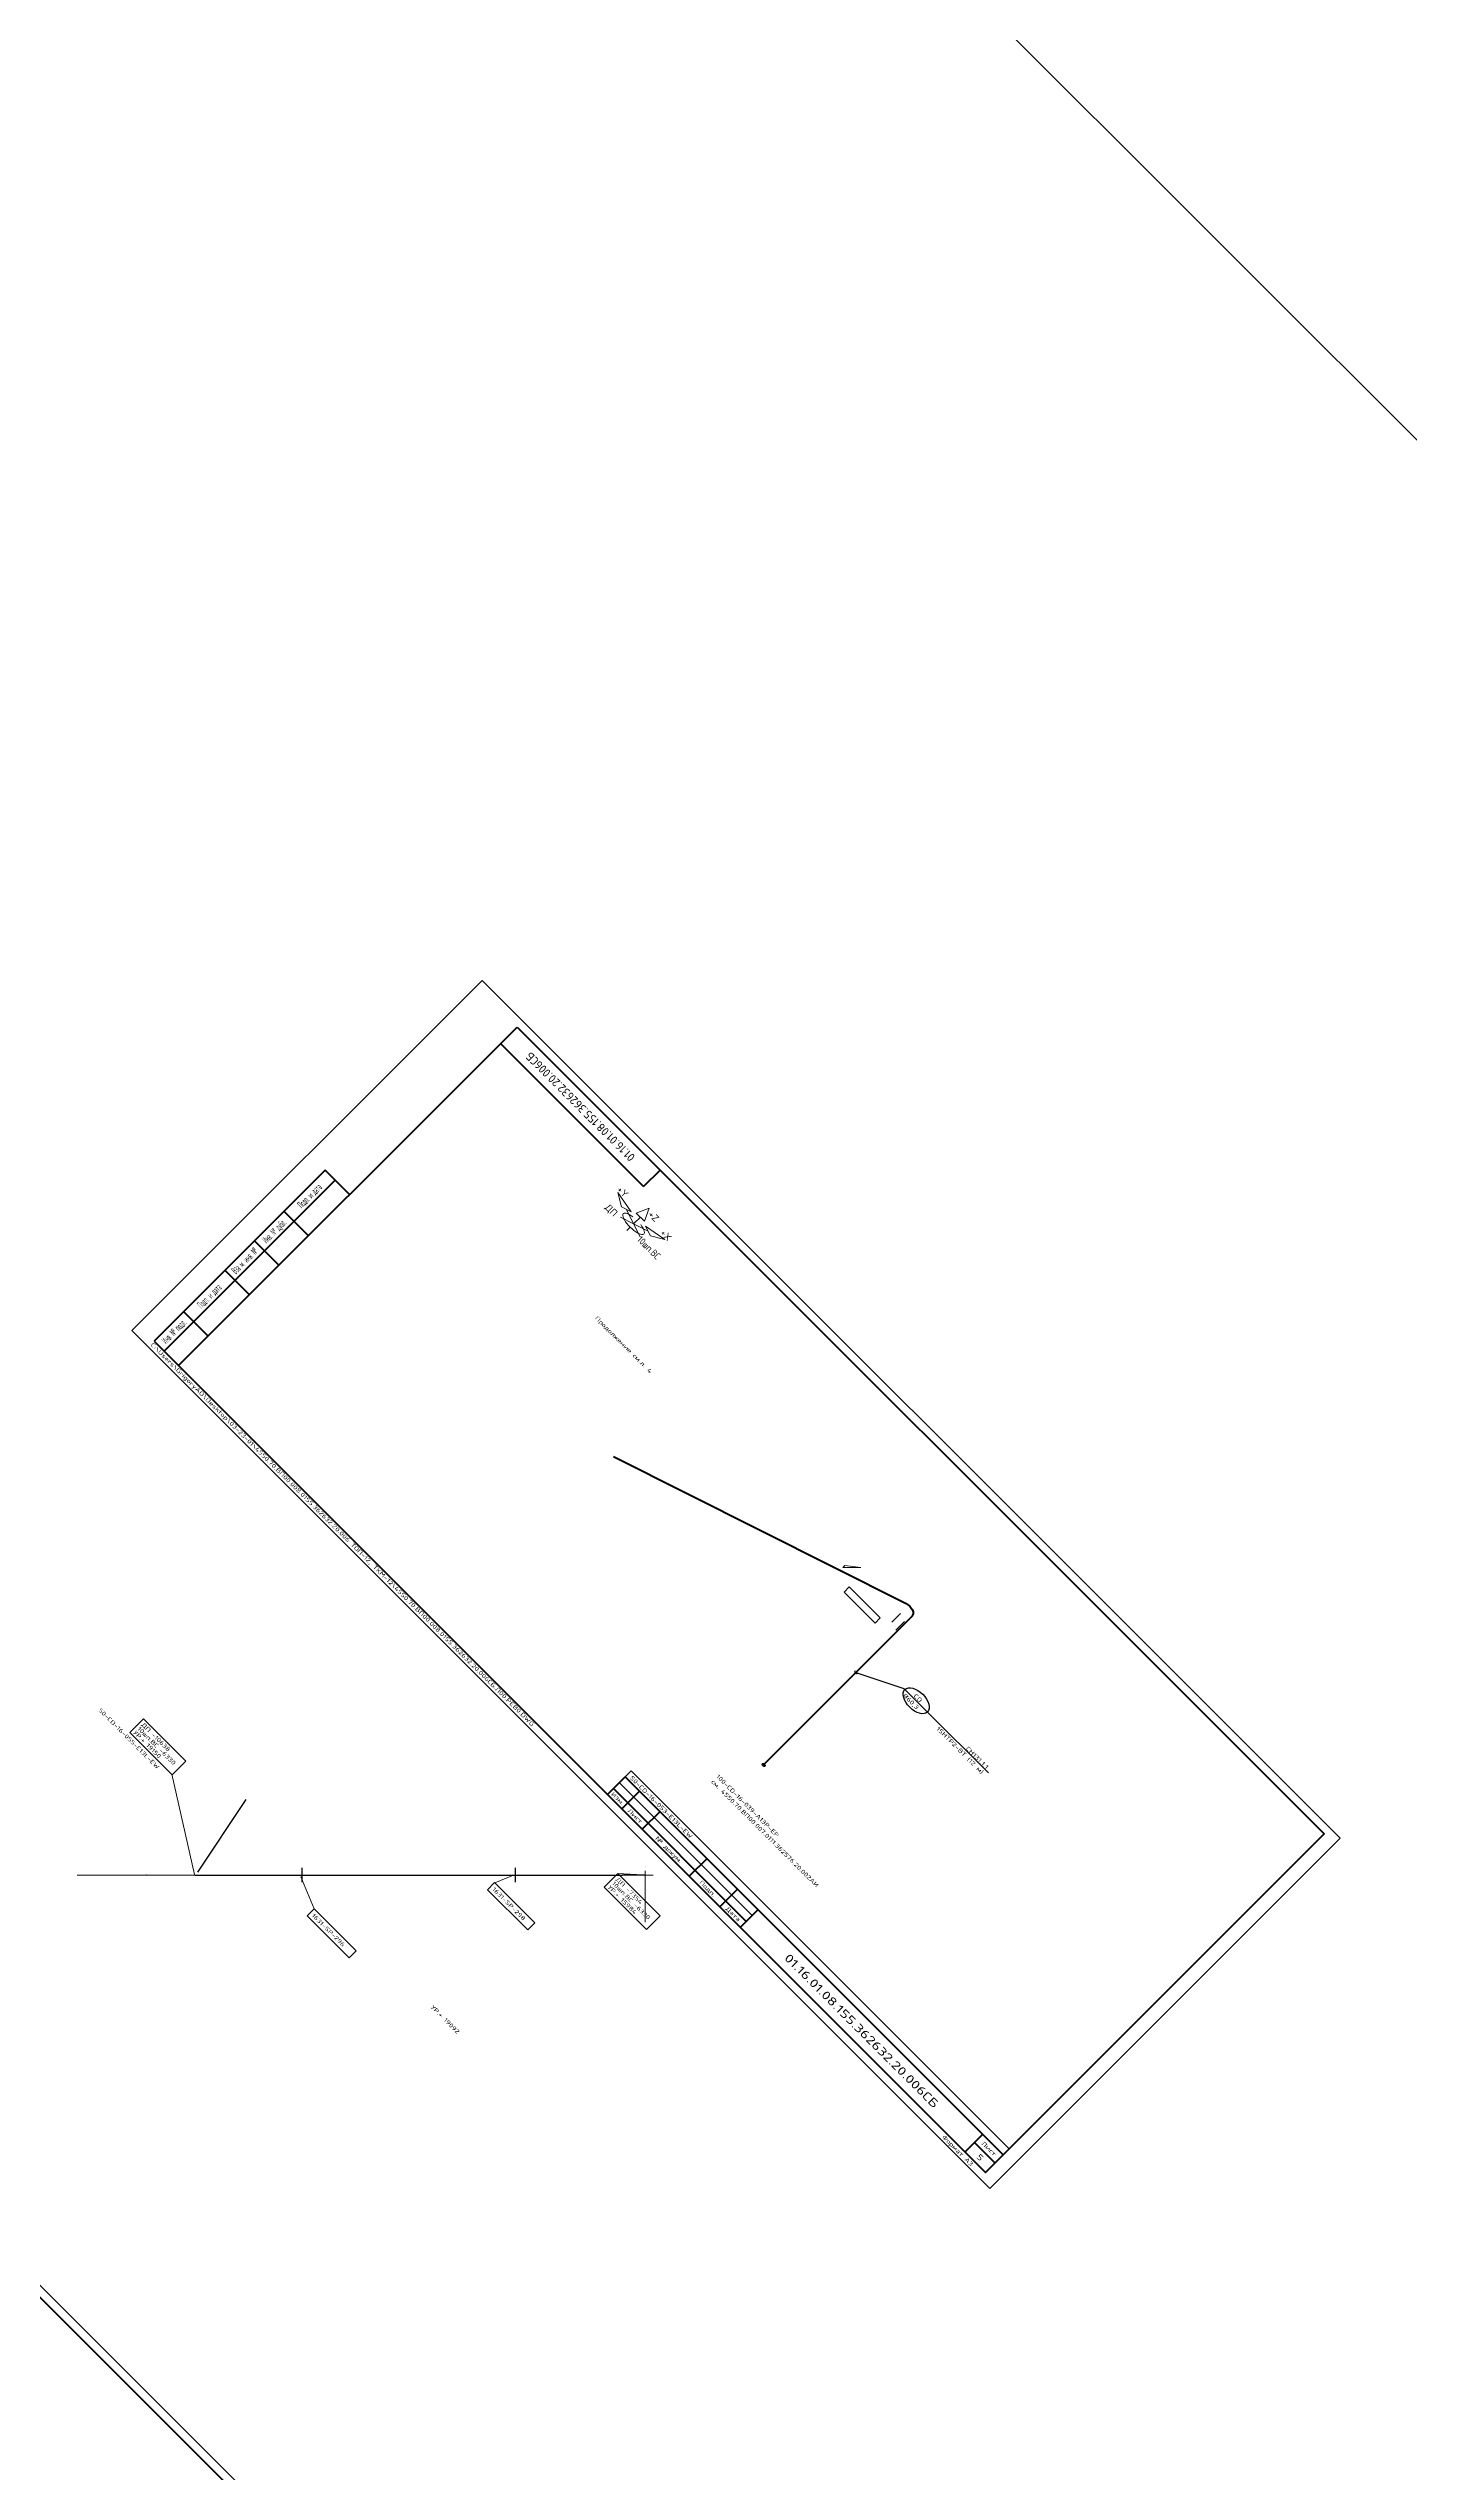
# Model space of a CAD drawing. Header units: millimetres. Extents: x -1501 to 8157, y -8271 to 1386.
# Drawn here: x 888 to 1358, y -1254 to -415 of the extents above; entities that cross this region are included whole.
import ezdxf
from ezdxf import colors
from ezdxf.entities.mleader import LeaderData, LeaderLine
from ezdxf.enums import TextEntityAlignment as Align
from ezdxf.math import Vec2, Vec3

# ---------------------------------------------------------------- set-up
doc = ezdxf.new("R2010")
doc.units = ezdxf.units.MM
doc.header["$MEASUREMENT"] = 0
for name, color, linetype, lineweight in [('--TEXT--', 7, 'Continuous', 25), ('OFORMLENIE', 7, 'Continuous', 25), ('подложка', 253, 'Continuous', 13), ('СН', 1, 'Continuous', 50)]:
    doc.layers.add(name, color=color, linetype=linetype, lineweight=lineweight)
doc.layers.add('непечат', color=2, linetype='Continuous', plot=False)
doc.layers.add('Построение', color=7, linetype='Continuous')
doc.styles.add('GOST 2.304', font='CS_Gost2304.shx')
doc.styles.add('GOST_2.304', font='CS_Gost2304.shx', dxfattribs={"height": 2.5})
doc.styles.add('GOST_2.304_07', font='CS_Gost2304.shx', dxfattribs={"width": 0.7})
doc.styles.add('GOST_2.304_09', font='CS_Gost2304.shx', dxfattribs={"width": 0.9})
doc.styles.add('Style-CS_Gost2304', font='CS_Gost2304.shx')
doc.styles.add('TNR_30', font='times.ttf', dxfattribs={"height": 3})

# ---------------------------------------------------------------- blocks, each defined once
blk = doc.blocks.new('TerminatorOpen_0.4')
at = {"color": 0, "linetype": 'ByBlock', "lineweight": -2}
for q in [(-1, 0.2), (-1, 0), (-1, -0.2)]:
    blk.add_line((0, 0), q, dxfattribs=at)
blk = doc.blocks.new('*U13')
at = {"layer": 'СН'}
blk.add_hatch(color=256, dxfattribs=at).paths.add_polyline_path([(0.5, 0, 1), (-0.5, 0, 1)])
blk.add_circle((0, 0), 0.5, dxfattribs=at)
blk = doc.blocks.new('_DotSmall')
at = {"color": 0, "linetype": 'ByBlock', "const_width": 0.5}
blk.add_lwpolyline([(-0.0625, 0, 1), (0.0625, 0, 1)], format="xyb", close=True, dxfattribs=at)
blk = doc.blocks.new('*U21')
at = {"color": 0, "linetype": 'ByBlock', "lineweight": -2}
blk.add_lwpolyline([(420, 297), (0, 297), (0, 0), (420, 0)], close=True, dxfattribs=at)
at = {"color": 0, "linetype": 'ByBlock', "lineweight": 50}
blk.add_lwpolyline([(20, 292), (415, 292), (415, 5), (20, 5)], close=True, dxfattribs=at)
at = {"color": 0, "linetype": 'ByBlock', "lineweight": -2, "style": 'GOST_2.304'}
blk.add_text('Формат А3', height=2.5, dxfattribs=at).set_placement((410, 2.5), align=Align.MIDDLE_RIGHT)
at = {"color": 0, "linetype": 'ByBlock', "lineweight": -2, "insert": (8, 2.5), "char_height": 2.5, "attachment_point": 4, "style": 'GOST_2.304'}
blk.add_mtext('C:\\\\Users\\\\GrigoryAO\\\\Desktop\\\\03-23-01\\\\4550.70.ВП00.008.0155.362632.20.006 ТОП-12, ТКМ-12\\\\4550.70.ВП00.008.0155.362632.20.006СБ.Л00.РЕВ0.DWG', dxfattribs=at)
at = {"color": 0, "linetype": 'ByBlock', "lineweight": -2, "style": 'TNR_30'}
blk.add_attdef('ВЕРХНИЙ_НОМЕР_ЛИСТА', text='', height=3, dxfattribs=at).set_placement((410, 287), align=Align.MIDDLE_CENTER)
blk = doc.blocks.new('ST_Left')
at = {"color": 0, "linetype": 'ByBlock', "lineweight": 50}
for p, q in [((8, 150), (8, 5)), ((20, 150), (8, 150)), ((13, 5), (13, 150)), ((8, 115), (20, 115)), ((8, 90), (20, 90)), ((20, 65), (8, 65)), ((20, 30), (8, 30)), ((8, 5), (20, 5))]:
    blk.add_line(p, q, dxfattribs=at)
at = {"color": 0, "linetype": 'ByBlock', "lineweight": -2, "style": 'GOST_2.304'}
for s, p in [('Подп. и дата', (10.5, 132.5)), ('Инв. № дубл.', (10.5, 102.5)), ('Вза м. инв. №', (10.5, 77.5)), ('Подп. и дата', (10.5, 47.5)), ('Инв. № подл.', (10.5, 17.5))]:
    blk.add_text(s, height=2.5, rotation=90, dxfattribs=at).set_placement(p, align=Align.MIDDLE_CENTER)
at = {"color": 0, "linetype": 'ByBlock', "lineweight": -2, "style": 'GOST_2.304', "flags": 8}
for tag, p in [('ДУБЛ_ДАТА', (16.5, 141.25)), ('НОМЕР_ДУБЛ', (16.5, 102.5)), ('ВЗАМ_ИНВ', (16.5, 77.5)), ('ИНВ_ДАТА', (16.5, 56.25)), ('ИНВ_НОМЕР', (16.5, 17.5))]:
    blk.add_attdef(tag, text='', height=2.5, rotation=90, dxfattribs=at).set_placement(p, align=Align.MIDDLE_CENTER)
blk = doc.blocks.new('ST_2a_dyn')
at = {"color": 0, "linetype": 'ByBlock', "lineweight": 50, "extrusion": (0, 1, 0)}
for p, q in [((-185, 15), (0, 15)), ((-185, 5), (-120, 5)), ((-185, 0), (0, 0)), ((-10, 8), (0, 8))]:
    blk.add_line(p, q, dxfattribs=at)
at = {"color": 0, "linetype": 'ByBlock', "lineweight": 50, "extrusion": (1, 0, 0)}
for p, q in [((-185, 0), (-185, 15)), ((-178, 15), (-178, 0)), ((-168, 15), (-168, 0)), ((-145, 15), (-145, 0)), ((-130, 15), (-130, 0)), ((-120, 0), (-120, 15)), ((-10, 0), (-10, 15))]:
    blk.add_line(p, q, dxfattribs=at)
at = {"color": 0, "linetype": 'ByBlock', "lineweight": -2, "extrusion": (0, 1, 0)}
blk.add_line((-185, 10), (-120, 10), dxfattribs=at)
at = {"color": 0, "linetype": 'ByBlock', "lineweight": 50}
blk.add_line((0, 15), (0, 0), dxfattribs=at)
at = {"color": 0, "linetype": 'ByBlock', "lineweight": -2, "style": 'GOST_2.304'}
for s, p in [('Лист', (-5, 11.5)), ('Лист', (-173, 2.5)), ('Подп.', (-137.5, 2.5)), ('Дата', (-125, 2.5))]:
    blk.add_text(s, height=2.5, dxfattribs=at).set_placement(p, align=Align.MIDDLE_CENTER)
at = {"color": 0, "linetype": 'ByBlock', "lineweight": -2, "width": 0.9}
for s, style, p in [('Изм.', 'GOST_2.304', (-181.5, 2.5)), ('№ докум.', 'GOST_2.304_09', (-156.5, 2.5))]:
    blk.add_text(s, height=2.5, dxfattribs=dict(at, style=style)).set_placement(p, align=Align.MIDDLE_CENTER)
at = {"color": 0, "linetype": 'ByBlock', "lineweight": -2}
for tag, height, style, flags, p in [('ИЗМ_2', 2.5, 'GOST_2.304', 12, (-181.5, 12.5)), ('ИЗМ_1', 2.5, 'GOST_2.304', 12, (-181.5, 7.5)), ('ЛИСТ_2', 2.5, 'GOST_2.304', 12, (-173, 12.5)), ('ЛИСТ_1', 2.5, 'GOST_2.304', 12, (-173, 7.5)), ('N_ДОК_2', 2.5, 'GOST_2.304_09', 12, (-156.5, 12.5)), ('N_ДОК_1', 2.5, 'GOST_2.304_09', 12, (-156.5, 7.5)), ('ШИФР', 5, 'GOST_2.304', 4, (-65, 7.5)), ('LIST', 3.5, 'GOST_2.304', 4, (-5, 4))]:
    blk.add_attdef(tag, text='', height=height, dxfattribs=dict(at, style=style, flags=flags)).set_placement(p, align=Align.MIDDLE_CENTER)
at = {"color": 0, "linetype": 'ByBlock', "lineweight": -2, "style": 'GOST_2.304_07', "width": 0.7, "flags": 12}
for tag, p in [('ДАТА_2', (-125, 12.5)), ('ДАТА_1', (-125, 7.5))]:
    blk.add_attdef(tag, text='', height=2.5, dxfattribs=at).set_placement(p, align=Align.MIDDLE_CENTER)
blk = doc.blocks.new('ST_Top')
at = {"color": 0, "linetype": 'ByBlock', "lineweight": 50}
blk.add_line((70, 0), (70, -14), dxfattribs=at)
at = {"color": 0, "linetype": 'ByBlock', "lineweight": 50, "extrusion": (0, 1, 0)}
blk.add_line((0, -14), (70, -14), dxfattribs=at)
at = {"color": 0, "linetype": 'ByBlock', "lineweight": -2, "style": 'GOST_2.304', "width": 0.7, "flags": 4}
blk.add_attdef('ШИФР', text='', height=5, rotation=180, dxfattribs=at).set_placement((35, -7), align=Align.MIDDLE_CENTER)

msp = doc.modelspace()

# ---------------------------------------------------------------- hatches: boundary and pattern name
at = {"layer": 'подложка', "extrusion": (1.96262e-16, 1, -3.92523e-17)}
h = msp.add_hatch(color=252, dxfattribs=at)
edge = h.paths.add_edge_path()
edge.add_arc((-938.34, 322.35), 1, 0, 360)
msp.add_hatch(color=252, dxfattribs=at).paths.add_polyline_path([(-1007.3, 323.79), (-1013.06, 322.35), (-1007.3, 320.92)])
h = msp.add_hatch(color=252, dxfattribs=at)
edge = h.paths.add_edge_path()
edge.add_arc((-1086.1, 322.35), 1, 0, 360)
at = {"layer": 'подложка', "extrusion": (1, 3.92523e-17, 1.17757e-16)}
msp.add_hatch(color=252, dxfattribs=at).paths.add_polyline_path([(-1049.14, 245.59), (-1047.71, 239.84), (-1046.27, 245.59)])
h = msp.add_hatch(color=252, dxfattribs=at)
edge = h.paths.add_edge_path()
edge.add_arc((-1047.71, 314.38), 1, 90, 450)

# ---------------------------------------------------------------- linework, layer by layer
at = {"layer": '--TEXT--', "extrusion": (-0.57735, -0.57735, 0.57735)}
msp.add_line((939.24, -1046.69, 324.28), (955.97, -1021.6, 366.09), dxfattribs=at)
msp.add_circle((1538.16, 245.66), 5.51, dxfattribs=at)
at = {"layer": 'OFORMLENIE', "extrusion": (-0.57735, -0.57735, 0.57735)}
for q in [(1087.23, -1013.7, 73.54), (1220.13, -1142.51, 77.62)]:
    msp.add_line((1089.28, -1011.66, 77.62), q, dxfattribs=at)
at = {"layer": 'непечат', "color": 3, "extrusion": (-0.57735, -0.57735, 0.57735)}
msp.add_lwpolyline([(-1387.86, 992.34), (10962.33, 992.34), (10962.33, -1271.92), (-1387.86, -1271.92)], close=True, dxfattribs=at)
at = {"layer": 'подложка', "color": 252, "extrusion": (-0.57735, -0.57735, 0.57735)}
for p, q in [((1090.11, -822.26, 259.42), (1085.61, -820.01, 257.17)), ((1090.11, -822.26, 259.42), (1087.61, -817.26, 261.92)), ((1090.11, -822.26, 259.42), (1092.44, -819.93, 264.08)), ((1087.77, -824.6, 254.75), (1088.94, -823.43, 257.08)), ((1090.11, -822.26, 259.42), (1092.36, -826.76, 257.17)), ((1090.11, -822.26, 259.42), (1095.11, -824.76, 261.92)), ((1163.2, -940.56, 222.64), (1162.5, -941.26, 221.23)), ((1162.5, -941.26, 221.23), (1168.74, -941.26, 221.23)), ((1163.2, -940.56, 222.64), (1168.74, -941.26, 221.23)), ((1162.96, -949.76, 213.2), (1164.77, -947.95, 216.82)), ((1173.68, -960.48, 213.2), (1162.96, -949.76, 213.2)), ((1164.77, -947.95, 216.82), (1175.49, -958.67, 216.82)), ((1175.49, -958.67, 216.82), (1173.68, -960.48, 213.2)), ((1182.48, -957.14, 225.33), (1179.48, -960.13, 219.35)), ((1183.92, -959.95, 223.97), (1180.93, -962.94, 217.99)), ((938.13, -1047.51, 322.34), (930.26, -1012.84, 349.14)), ((974.9, -1048.36, 321.32), (979.58, -1059.41, 314.95)), ((1048.49, -1047.8, 321.59), (1042.03, -1050.35, 312.58)), ((1093.35, -1047.67, 166.29), (1084.57, -1047.2, 157.98))]:
    msp.add_line(p, q, dxfattribs=at)
at = {"layer": 'подложка', "color": 252}
for p, q in [((897.45, -1047.71, 322.35), (907.42, -1047.71, 322.35)), ((897.45, -1047.71, 319.53), (907.42, -1047.71, 319.53)), ((897.45, -1047.71, 325.18), (907.42, -1047.71, 325.18)), ((909.41, -1047.71, 318.35), (907.42, -1047.71, 318.35)), ((909.41, -1047.71, 326.35), (907.42, -1047.71, 326.35)), ((911.41, -1047.71, 318.35), (909.41, -1047.71, 318.35)), ((911.41, -1047.71, 326.35), (909.41, -1047.71, 326.35)), ((913.41, -1047.71, 318.35), (915.41, -1047.71, 318.35)), ((913.41, -1047.71, 326.35), (915.41, -1047.71, 326.35)), ((915.41, -1047.71, 318.35), (927.36, -1047.71, 318.35)), ((915.41, -1047.71, 326.35), (927.36, -1047.71, 326.35)), ((929.36, -1047.71, 318.35), (927.36, -1047.71, 318.35)), ((929.36, -1047.71, 326.35), (927.36, -1047.71, 326.35)), ((932.35, -1047.71, 318.35), (930.35, -1047.71, 318.35)), ((930.35, -1047.71, 318.35), (933.36, -1047.71, 318.35)), ((932.35, -1047.71, 326.35), (930.35, -1047.71, 326.35)), ((930.35, -1047.71, 326.35), (933.36, -1047.71, 326.35)), ((931.36, -1047.71, 318.35), (933.36, -1047.71, 318.35)), ((931.36, -1047.71, 326.35), (933.36, -1047.71, 326.35)), ((934.35, -1047.71, 318.35), (936.35, -1047.71, 318.35)), ((934.35, -1047.71, 326.35), (936.35, -1047.71, 326.35)), ((936.35, -1047.71, 318.35), (938.34, -1047.71, 318.35)), ((936.35, -1047.71, 326.35), (938.34, -1047.71, 326.35)), ((938.34, -1047.71, 319.53), (1086.1, -1047.71, 319.53)), ((938.34, -1047.71, 325.18), (1086.1, -1047.71, 325.18)), ((1086.1, -1047.71, 325.18), (1090.09, -1047.71, 325.18)), ((1086.1, -1047.71, 319.53), (1090.09, -1047.71, 319.53))]:
    msp.add_line(p, q, dxfattribs=at)
at = {"layer": 'подложка', "color": 252, "extrusion": (5.55112e-17, 1, -5.55112e-17)}
for p, q in [((928.37, -1047.71, 326.34), (914.41, -1047.71, 318.37)), ((914.41, -1047.71, 326.34), (928.37, -1047.71, 318.37)), ((921.39, -1047.71, 319.85), (921.39, -1047.71, 328.35)), ((1090.09, -1047.71, 325.18), (1091.23, -1047.71, 324.83)), ((1090.09, -1047.71, 319.53), (1091.02, -1047.71, 319.98)), ((1091.02, -1047.71, 319.98), (1091.7, -1047.71, 319.29)), ((1091.23, -1047.71, 324.83), (1092.25, -1047.71, 324.3)), ((1091.7, -1047.71, 319.29), (1091.25, -1047.71, 318.37)), ((1092.25, -1047.71, 324.3), (1093.15, -1047.71, 323.66)), ((1093.15, -1047.71, 323.66), (1093.95, -1047.71, 322.96)), ((1093.95, -1047.71, 322.96), (1094.69, -1047.71, 322.22)), ((1094.69, -1047.71, 322.22), (1095.39, -1047.71, 321.42)), ((1095.39, -1047.71, 321.42), (1096.03, -1047.71, 320.53)), ((1096.03, -1047.71, 320.53), (1096.55, -1047.71, 319.51)), ((1096.55, -1047.71, 319.51), (1096.91, -1047.71, 318.37))]:
    msp.add_line(p, q, dxfattribs=at)
at = {"layer": 'подложка', "color": 252, "extrusion": (-5.55112e-17, -1, 5.55112e-17)}
for p, q in [((931.86, -1047.71, 326.34), (931.86, -1047.71, 327.34)), ((938.34, -1047.71, 322.35), (938.34, -1047.71, 338.6)), ((938.34, -1047.71, 322.35), (938.34, -1047.71, 331.6)), ((940.84, -1047.71, 337.35), (1091.58, -1047.71, 337.35)), ((940.84, -1047.71, 330.35), (972.78, -1047.71, 330.35)), ((975.28, -1047.71, 322.35), (975.28, -1047.71, 331.6)), ((975.28, -1047.71, 322.35), (975.28, -1047.71, 331.6)), ((977.78, -1047.71, 330.35), (1046.66, -1047.71, 330.35)), ((1049.16, -1047.71, 322.35), (1049.16, -1047.71, 331.6)), ((1094.08, -1047.71, 322.35), (1094.08, -1047.71, 338.6))]:
    msp.add_line(p, q, dxfattribs=at)
at = {"layer": 'подложка', "color": 252, "extrusion": (1, -5.55112e-17, 5.55112e-17)}
for p, q in [((1094.08, -1044.88, 314.38), (1094.08, -1044.88, 166.98)), ((1094.08, -1044.88, 314.38), (1094.08, -1044.88, 318.37)), ((1094.08, -1050.54, 314.38), (1094.08, -1050.54, 166.98)), ((1094.08, -1050.54, 314.38), (1094.08, -1050.54, 318.37))]:
    msp.add_line(p, q, dxfattribs=at)
at = {"layer": 'подложка', "color": 252, "extrusion": (-1, 5.55112e-17, -5.55112e-17)}
for p, q in [((1094.08, -1047.71, 166.98), (1094.08, -1063.96, 166.98)), ((1094.16, -1047.74, 322.4), (1094.16, -1063.99, 322.4)), ((1094.08, -1062.71, 169.48), (1094.08, -1062.71, 319.85))]:
    msp.add_line(p, q, dxfattribs=at)
at = {"layer": 'подложка', "color": 252, "extrusion": (-5.55112e-17, -1, 5.55112e-17), "elevation": 1047.71, "flags": 128}
msp.add_lwpolyline([(910.42, 325.35), (907.42, 323.35), (907.42, 321.36), (910.42, 319.36)], dxfattribs=at)
at = {"layer": 'подложка', "color": 252, "extrusion": (5.55112e-17, 1, -5.55112e-17), "elevation": -1047.71, "flags": 128}
for points in [[(-935.35, 325.35), (-938.34, 323.35), (-938.34, 321.36), (-935.35, 319.36)], [(-1008.08, 323.6), (-1013.06, 322.35), (-1007.3, 320.92), (-1007.3, 323.79)], [(-1007.3, 323.79), (-1013.06, 322.35), (-1007.3, 320.92), (-1007.3, 323.35)]]:
    msp.add_lwpolyline(points, dxfattribs=at)
at = {"layer": 'подложка', "color": 252, "extrusion": (1, -5.55112e-17, 5.55112e-17), "elevation": 1094.08, "flags": 128}
for points in [[(-1048.95, 244.82), (-1047.71, 239.84), (-1046.27, 245.59), (-1049.14, 245.59)], [(-1049.14, 245.59), (-1047.71, 239.84), (-1046.27, 245.59), (-1048.7, 245.59)]]:
    msp.add_lwpolyline(points, dxfattribs=at)
at = {"layer": 'подложка', "color": 252, "extrusion": (5.55112e-17, 1, -5.55112e-17)}
msp.add_circle((-921.39, 322.35, -1047.71), 1.99, dxfattribs=at)
at = {"layer": 'подложка', "color": 252, "extrusion": (-5.55112e-17, -1, 5.55112e-17)}
msp.add_circle((931.86, 330.33, 1047.71), 0.997, dxfattribs=at)
at = {"layer": 'подложка', "color": 252, "extrusion": (-0.57735, -0.57735, 0.57735)}
msp.add_ellipse((1090.11, -822.26, 259.42), major_axis=(-3.54, 3.54), ratio=0.57735, start_param=5.105088, end_param=10.602875, dxfattribs=at)
at = {"layer": 'подложка', "color": 252, "extrusion": (5.55112e-17, 1, -5.55112e-17)}
msp.add_point((921.42, -1047.71, 320.78), dxfattribs=at)
at = {"layer": 'подложка', "color": 252, "extrusion": (-5.55112e-17, -1, 5.55112e-17)}
msp.add_solid([(923.39, 328.85, 1047.71), (919.39, 328.85, 1047.71), (923.39, 328.35, 1047.71), (919.39, 328.35, 1047.71)], dxfattribs=at)
at = {"layer": 'подложка', "color": 252, "extrusion": (5.55112e-17, 1, -5.55112e-17)}
msp.add_solid([(-1007.3, 323.79, -1047.71), (-1013.06, 322.35, -1047.71), (-1007.3, 320.92, -1047.71)], dxfattribs=at)
at = {"layer": 'подложка', "color": 252, "extrusion": (1, -5.55112e-17, 5.55112e-17)}
msp.add_solid([(-1049.14, 245.59, 1094.08), (-1047.71, 239.84, 1094.08), (-1046.27, 245.59, 1094.08)], dxfattribs=at)
at = {"layer": 'подложка', "color": 252}
for points in [[(1084.69, -811.43, 264.83), (1089.27, -818.1, 262.75), (1085.94, -816.43, 261.08)], [(1095.5, -816.87, 270.21), (1091.03, -818.52, 264.08), (1093.86, -821.34, 264.08)], [(1100.94, -827.68, 264.83), (1094.27, -823.1, 262.75), (1095.94, -826.43, 261.08)], [(920.41, -993.61, 358.53), (935.08, -1008.28, 358.53), (930.35, -1013.01, 349.05), (915.68, -998.35, 349.05)], [(911.41, -1047.71, 326.34), (910.42, -1047.71, 326.34), (910.42, -1047.71, 318.37), (911.41, -1047.71, 318.37)], [(913.41, -1047.71, 320.86), (911.41, -1047.71, 320.86), (911.41, -1047.71, 323.85), (913.41, -1047.71, 323.85)], [(914.41, -1047.71, 326.34), (913.41, -1047.71, 326.34), (913.41, -1047.71, 318.37), (914.41, -1047.71, 318.37)], [(929.36, -1047.71, 326.34), (928.37, -1047.71, 326.34), (928.37, -1047.71, 318.37), (929.36, -1047.71, 318.37)], [(931.36, -1047.71, 320.86), (929.36, -1047.71, 320.86), (929.36, -1047.71, 323.85), (931.36, -1047.71, 323.85)], [(931.36, -1047.71, 326.34), (932.35, -1047.71, 326.34), (932.35, -1047.71, 318.37), (931.36, -1047.71, 318.37)], [(934.35, -1047.71, 320.86), (932.35, -1047.71, 320.86), (932.35, -1047.71, 323.85), (934.35, -1047.71, 323.85)], [(934.35, -1047.71, 326.34), (935.35, -1047.71, 326.34), (935.35, -1047.71, 318.37), (934.35, -1047.71, 318.37)], [(1007.3, -1047.71, 323.79), (1013.06, -1047.71, 322.35), (1007.3, -1047.71, 320.92)], [(1084.63, -1047.17, 158.07), (1099.3, -1061.83, 158.07), (1094.56, -1066.57, 148.6), (1079.89, -1051.9, 148.6)], [(1094.08, -1049.14, 245.59), (1094.08, -1047.71, 239.84), (1094.08, -1046.27, 245.59)], [(1042.01, -1050.34, 312.58), (1055.91, -1064.23, 312.58), (1053.46, -1066.68, 307.68), (1039.56, -1052.79, 307.68)], [(979.58, -1059.41, 314.95), (994.1, -1073.93, 314.95), (991.65, -1076.38, 310.05), (977.13, -1061.86, 310.05)]]:
    msp.add_3dface(points, dxfattribs=at)
at = {"layer": 'Построение', "linetype": 'Continuous', "lineweight": 30}
for p, q in [((938.34, -1047.71, 322.35), (1086.1, -1047.71, 322.35)), ((1094.08, -1047.71, 314.38), (1094.08, -1047.71, 166.98))]:
    msp.add_line(p, q, dxfattribs=at)
at = {"layer": 'Построение', "linetype": 'Continuous', "lineweight": 30, "extrusion": (-1, 5.55112e-17, -5.55112e-17)}
for p, q in [((975.28, -1045.21, 320.85), (975.28, -1050.21, 320.85)), ((1049.16, -1045.21, 320.85), (1049.16, -1050.21, 320.85))]:
    msp.add_line(p, q, dxfattribs=at)
at = {"layer": 'Построение', "linetype": 'Continuous', "lineweight": 30, "extrusion": (-5.55112e-17, -1, 5.55112e-17), "elevation": 1047.71, "flags": 128}
msp.add_lwpolyline([(1094.08, 314.38), (1094.08, 318.37, 0.414227), (1090.09, 322.35), (1086.1, 322.35)], format="xyb", dxfattribs=at)
at = {"layer": 'Построение', "linetype": 'Continuous', "lineweight": 30, "extrusion": (1, -1.66533e-16, 1.11022e-16)}
for centre in [(975.28, -1047.71, 318.35), (1049.16, -1047.71, 318.35)]:
    msp.add_ellipse(centre, major_axis=(0, 0, -5.5), ratio=0.363636, start_param=1.942965, end_param=4.34022, dxfattribs=at)
at = {"layer": 'СН', "extrusion": (-0.57735, -0.57735, 0.57735)}
msp.add_lwpolyline([(1404.24, 220.88), (1511.91, 282.54, -0.586419), (1516.46, 279.8), (1516.46, 153.7)], format="xyb", dxfattribs=at)

# ---------------------------------------------------------------- block references
at = {"layer": 'OFORMLENIE', "extrusion": (-0.57735, -0.57735, 0.57735)}
for name, p in [('*U21', (1255.58, 70.06)), ('ST_Left', (1255.58, 70.06)), ('*U21', (1361.73, -670.91))]:
    msp.add_blockref(name, p, dxfattribs=at)
ref = msp.add_blockref('ST_Top', (1275.58, 362.06), dxfattribs=at)
ref.add_attrib('ШИФР', '01.16.01.08.155.362632.20.006СБ', dxfattribs={"layer": '0', "color": 0, "linetype": 'ByBlock', "lineweight": -2, "extrusion": (-0.57735, -0.57735, 0.57735), "height": 5, "rotation": 180, "style": 'GOST_2.304', "width": 0.7}).set_placement((1310.58, 355.06), align=Align.MIDDLE_CENTER)
ref = msp.add_blockref('ST_2a_dyn', (1670.58, 75.06), dxfattribs=at)
ref.add_attrib('LIST', '5', dxfattribs={"layer": '0', "color": 0, "linetype": 'ByBlock', "lineweight": -2, "extrusion": (-0.57735, -0.57735, 0.57735), "height": 3.5, "style": 'GOST_2.304'}).set_placement((1665.58, 79.06), align=Align.MIDDLE_CENTER)
ref.add_attrib('ШИФР', '01.16.01.08.155.362632.20.006СБ', dxfattribs={"layer": '0', "color": 0, "linetype": 'ByBlock', "lineweight": -2, "extrusion": (-0.57735, -0.57735, 0.57735), "height": 5, "style": 'GOST_2.304'}).set_placement((1605.58, 82.56), align=Align.MIDDLE_CENTER)
at = {"layer": 'подложка', "color": 252, "extrusion": (-5.55112e-17, -1, 5.55112e-17), "xscale": 2.5, "yscale": 2.5, "zscale": 2.5, "rotation": 180}
for p in [(938.34, 337.35, 1047.71), (938.34, 330.35, 1047.71), (975.28, 330.35, 1047.71)]:
    msp.add_blockref('TerminatorOpen_0.4', p, dxfattribs=at)
at = {"layer": 'подложка', "color": 252, "extrusion": (-5.55112e-17, -1, 5.55112e-17), "xscale": 2.5, "yscale": 2.5, "zscale": 2.5}
for p in [(975.28, 330.35, 1047.71), (1049.16, 330.35, 1047.71), (1094.08, 337.35, 1047.71)]:
    msp.add_blockref('TerminatorOpen_0.4', p, dxfattribs=at)
at = {"layer": 'подложка', "color": 252, "extrusion": (-1, 5.55112e-17, -5.55112e-17), "xscale": 2.5, "yscale": 2.5, "zscale": 2.5}
for p, rotation in [((1062.71, 166.98, -1094.08), 269.9999999999999), ((1062.74, 322.4, -1094.16), 90)]:
    msp.add_blockref('TerminatorOpen_0.4', p, dxfattribs=dict(at, rotation=rotation))
at = {"layer": 'СН', "extrusion": (-0.57735, -0.57735, 0.57735)}
msp.add_blockref('*U13', (1516.57, 153.76), dxfattribs=at)

# ---------------------------------------------------------------- texts
at = {"layer": '--TEXT--', "extrusion": (-0.57735, -0.57735, 0.57735), "style": 'GOST 2.304', "width": 0.9}
msp.add_text('%%C60,3', height=2.5, rotation=360, dxfattribs=at).set_placement((1533.55, 241.85))
at = {"layer": '--TEXT--', "extrusion": (-0.57735, -0.57735, 0.57735), "style": 'GOST 2.304'}
msp.add_text('CD', height=2.5, rotation=360, dxfattribs=at).set_placement((1536.3, 246.23))
at = {"layer": '--TEXT--', "extrusion": (-0.57735, -0.57735, 0.57735), "insert": (1077.61, -854.02, 223.59), "char_height": 2.5, "width": 44.9268, "attachment_point": 1, "text_direction": (0.707107, -0.707107, 0), "style": 'GOST 2.304'}
msp.add_mtext('Продолжение см.л. 4', dxfattribs=at)
at = {"layer": 'OFORMLENIE', "extrusion": (-0.57735, -0.57735, 0.57735), "style": 'GOST 2.304'}
msp.add_text('50-CD-16-053-E13L-EW', height=2.5, rotation=360, dxfattribs=at).set_placement((1486.99, 92.45), align=Align.MIDDLE_LEFT)
at = {"layer": 'подложка', "color": 252, "extrusion": (-0.57735, -0.57735, 0.57735), "style": 'Style-CS_Gost2304'}
for s, width, p in [('+Y', 0.75, (1339.75, 332.16, -4.87)), ('ДП', 0.75, (1341.25, 319.54, -4.87)), ('+Z', 0.75, (1353.5, 334.91, -4.87)), ('10шп.ВС', 0.628788, (1357, 319.54, -4.87))]:
    msp.add_text(s, height=4.125, dxfattribs=dict(at, width=width)).set_placement(p, align=Align.TOP_LEFT)
at = {"layer": 'подложка', "color": 252, "extrusion": (-0.57735, -0.57735, 0.57735), "style": 'Style-CS_Gost2304', "width": 0.75}
msp.add_text('+X', height=4.125, dxfattribs=at).set_placement((1364.89, 332.16, -4.87), align=Align.TOP_RIGHT)
at = {"layer": 'подложка', "color": 252, "extrusion": (-0.57735, -0.57735, 0.57735), "style": 'Style-CS_Gost2304', "width": 0.875}
for s, p in [('50-CD-16-055-E13L-EW', (1340.33, 248.36, 249.26)), ('УР.+ 19150', (1354.42, 253.65, 249.26)), ('10шп.ВС -6330', (1354.42, 257.05, 249.26)), ('ДП -10638', (1354.42, 260.45, 249.26)), ('1631-SP-298', (1480.51, 248.82, 185.27)), ('УР.+ 15984', (1508.41, 135.16, 69.63)), ('10шп.ВС -6330', (1508.41, 138.56, 69.63)), ('ДП -7354', (1508.41, 141.96, 69.63)), ('1631-SP-296', (1442.78, 221.56, 227.93)), ('УР.+ 19092', (1494.5, 263.39, 249.26))]:
    msp.add_text(s, height=2.5, rotation=360, dxfattribs=at).set_placement(p, align=Align.MIDDLE_LEFT)
at = {"layer": 'подложка', "color": 252, "extrusion": (-5.55112e-17, -1, 5.55112e-17), "style": 'GOST_2.304'}
msp.add_text('0.3%%%', height=2, dxfattribs=at).set_placement((1105.13, 282.41, 999.87))
at = {"layer": 'подложка', "color": 252, "extrusion": (-0.57735, -0.57735, 0.57735), "style": 'Style-CS_Gost2304', "width": 0.875}
for s, p in [('100-CD-16-039-A13P-EP', (1507.73, 128.38)), ('см. 4550.70.ВП00.007.0111.362576.20.002АИ', (1507.86, 124.02))]:
    msp.add_text(s, height=2.5, rotation=360, dxfattribs=at).set_placement(p)
at = {"layer": 'подложка', "color": 252, "extrusion": (-5.55112e-17, -1, 5.55112e-17), "char_height": 2.5, "attachment_point": 5, "text_direction": (1, 0, 0), "style": 'GOST_2.304'}
for s, insert in [('\\A1;200', (957.68, -1047.71, 333.48)), ('\\A1;1631', (1013.09, -1047.71, 333.48)), ('\\A1;3284', (1017.08, -1047.71, 340.48))]:
    msp.add_mtext(s, dxfattribs=dict(at, insert=insert))
at = {"layer": 'подложка', "color": 252, "extrusion": (-1, 5.55112e-17, -5.55112e-17), "insert": (1094.16, -1059.62, 245.59), "char_height": 2.5, "attachment_point": 5, "text_direction": (0, 0, 1), "style": 'GOST_2.304'}
msp.add_mtext('\\A1;3185', dxfattribs=at)

# ---------------------------------------------------------------- leaders
at = {"layer": '--TEXT--'}
ml = msp.add_multileader_mtext('Standard', dxfattribs=at)
ml.set_content('СН131.1.1\\P15НТР2-ВТ (12 м)', color=7, style='GOST 2.304')
ml.set_leader_properties()
ml.set_arrow_properties(name='DOTSMALL')
ml.build(insert=Vec2(0, 0))
ml.multileader.update_dxf_attribs({"text_left_attachment_type": 6, "text_right_attachment_type": 6, "dogleg_length": 11.2, "arrow_head_size": 2.5})
ctx = ml.context
ctx.base_point, ctx.char_height, ctx.arrow_head_size, ctx.plane_origin, ctx.plane_x_axis, ctx.plane_y_axis = Vec3(1191.61, -991.06, 200.56), 2.5, 2.5, Vec3(1314.46, -1056.18, 258.28), Vec3(0.707107, -0.707107, 0), Vec3(0.408248, 0.408248, 0.816497)
ctx.left_attachment, ctx.right_attachment, ctx.text_align_type = 6, 6, 2
notes = []
notes.append((ctx, [(1, (1, 1, 0), (1183.69, -983.14, 200.56), (0.707107, -0.707107, 0), 11.2, [(0, [(1167.08, -977.55, 189.53)], 0, [])])]))
ctx.mtext.insert, ctx.mtext.text_direction, ctx.mtext.defined_height, ctx.mtext.alignment, ctx.mtext.flow_direction, ctx.mtext.extrusion = Vec3(1213.17, -1010.16, 203.01), Vec3(0.707107, -0.707107, 0), 0.0309, 3, 5, Vec3(-0.57735, -0.57735, 0.57735)
for ctx, leaders in notes:
    for number, flags, end, landing, length, lines in leaders:
        leader = LeaderData()
        leader.index, (leader.has_last_leader_line, leader.has_dogleg_vector, leader.attachment_direction) = number, flags
        leader.last_leader_point, leader.dogleg_vector, leader.dogleg_length = Vec3(end), Vec3(landing), length
        for number, points, colour, breaks in lines:
            line = LeaderLine()
            line.index, line.vertices, line.color, line.breaks = number, Vec3.list(points), colors.encode_raw_color(colour), breaks
            leader.lines.append(line)
        ctx.leaders.append(leader)

doc.saveas('drawing.dxf')
